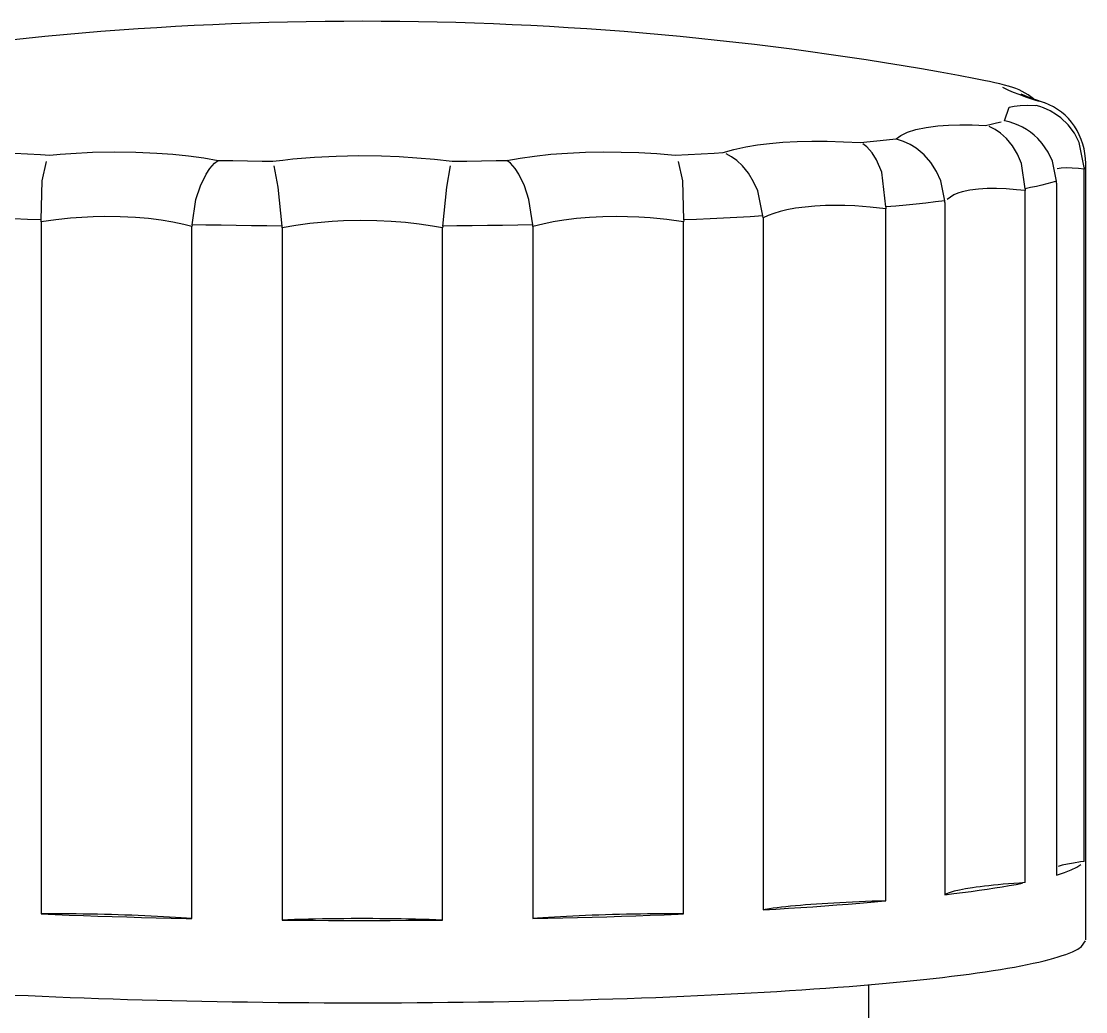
# Model space of a CAD drawing. Header units: millimetres. Extents: x 441156 to 441876, y 4514765 to 4515211.
# Drawn here: x 441490.0752 to 441490.204, y 4515047.1412 to 4515047.261 of the extents above; entities that cross this region are included whole.
import ezdxf

# ---------------------------------------------------------------- set-up
doc = ezdxf.new("R2010")
doc.units = ezdxf.units.MM
doc.layers.add('Collettore SL', color=7, linetype='Continuous')
doc.layers.add('Piantone', color=5, linetype='Continuous')

msp = doc.modelspace()

# ---------------------------------------------------------------- linework, layer by layer
at = {"layer": 'Collettore SL', "color": 254, "linetype": 'Continuous'}
msp.add_line((441490.1777503175, 4515047.135699125), (441490.1777503175, 4515047.144491823), dxfattribs=at)
at = {"layer": 'Piantone', "color": 254, "linetype": 'Continuous'}
for p, q in [((441490.194769686, 4515047.253172731), (441490.1941952985, 4515047.253307867)), ((441490.1947727884, 4515047.253171877), (441490.194670196, 4515047.253199997)), ((441490.2038249213, 4515047.243357309), (441490.2038245167, 4515047.24314038)), ((441490.2038245167, 4515047.159416736), (441490.2038245167, 4515047.24314038)), ((441490.2040003175, 4515047.149937968), (441490.2040003175, 4515047.243839931)), ((441490.2004543304, 4515047.241474548), (441490.2004525294, 4515047.241690387)), ((441490.2004543304, 4515047.241474548), (441490.2004543304, 4515047.157750905)), ((441490.1966646772, 4515047.240783353), (441490.1966621158, 4515047.240566471)), ((441490.1966621158, 4515047.156842827), (441490.1966621158, 4515047.240566471)), ((441490.1869580511, 4515047.239101563), (441490.1869542618, 4515047.239317487)), ((441490.1869580511, 4515047.239101563), (441490.1869580511, 4515047.155377919)), ((441490.1649635293, 4515047.237273997), (441490.1649582087, 4515047.237490061)), ((441490.1798354282, 4515047.238578067), (441490.179831019, 4515047.238361291)), ((441490.179831019, 4515047.154637647), (441490.179831019, 4515047.238361291)), ((441490.0776393301, 4515047.236790818), (441490.0776336049, 4515047.237007438)), ((441490.0776393301, 4515047.236790818), (441490.0776393301, 4515047.153067174)), ((441490.0958832162, 4515047.236428523), (441490.0958770061, 4515047.236212282)), ((441490.0958770061, 4515047.152488638), (441490.0958770061, 4515047.236212282)), ((441490.1067962528, 4515047.236044475), (441490.1067899021, 4515047.23626091)), ((441490.1262107329, 4515047.23626091), (441490.1262043822, 4515047.236044475)), ((441490.1371236289, 4515047.236212282), (441490.1371174188, 4515047.236428523)), ((441490.1371236289, 4515047.236212282), (441490.1371236289, 4515047.152488638)), ((441490.1553670301, 4515047.237007438), (441490.1553613049, 4515047.236790818)), ((441490.1553613049, 4515047.153067174), (441490.1553613049, 4515047.236790818)), ((441490.1649635293, 4515047.237273997), (441490.1649635293, 4515047.153550353)), ((441490.1067962528, 4515047.236044475), (441490.1067962528, 4515047.152320831)), ((441490.1262043822, 4515047.152320831), (441490.1262043822, 4515047.236044475))]:
    msp.add_line(p, q, dxfattribs=at)
for points in [[(441490.1941952985, 4515047.253307867, 0), (441490.1936290304, 4515047.253457317, 0), (441490.1930249222, 4515047.253605639, 0), (441490.1923832703, 4515047.253752757, 0), (441490.1918991785, 4515047.253857692, 0)], [(441490.1979598494, 4515047.251447107, 0), (441490.1968744586, 4515047.251831921, 0), (441490.1959390774, 4515047.25217788, 0), (441490.1952505396, 4515047.25244651, 0), (441490.194690867, 4515047.252680526, 0), (441490.1942564588, 4515047.25288206, 0), (441490.1939604607, 4515047.253045666, 0), (441490.1938041047, 4515047.253170994, 0), (441490.1937891947, 4515047.253256776, 0), (441490.1939195463, 4515047.253303076, 0), (441490.1941952985, 4515047.253307867, 0)], [(441490.1990324457, 4515047.251163984, 0), (441490.1988550556, 4515047.251225767, 0), (441490.197861074, 4515047.2515791, 0), (441490.1971738292, 4515047.25183322, 0), (441490.1966847978, 4515047.252022146, 0), (441490.1963748954, 4515047.252147943, 0), (441490.1962077565, 4515047.252219492, 0), (441490.1961412899, 4515047.252249504, 0), (441490.1961344053, 4515047.252252747, 0)], [(441490.1941952985, 4515047.249001235, 0), (441490.1940187764, 4515047.249222306, 0), (441490.1938901338, 4515047.249431124, 0), (441490.1937783909, 4515047.249825529, 0), (441490.1938800047, 4515047.250160486, 0), (441490.1942081116, 4515047.250440373, 0), (441490.1947599067, 4515047.25065258, 0), (441490.1953521835, 4515047.250771209, 0), (441490.1960787658, 4515047.250846053, 0), (441490.1969538138, 4515047.250876903, 0), (441490.1979598494, 4515047.250861995, 0)], [(441490.1979598494, 4515047.250861995, 0), (441490.1980142125, 4515047.251019312, 0), (441490.198028584, 4515047.251176696, 0), (441490.1980029569, 4515047.251334069, 0), (441490.1979598494, 4515047.251447107, 0)], [(441490.2038249213, 4515047.243357309, 0), (441490.2038023348, 4515047.243974226, 0), (441490.2037304442, 4515047.244587402, 0), (441490.2036054884, 4515047.24521028, 0), (441490.2034302304, 4515047.245820112, 0), (441490.2032132458, 4515047.246395564, 0), (441490.2029520333, 4515047.246950873, 0), (441490.2026393964, 4515047.247496865, 0), (441490.2022845536, 4515047.248014264, 0), (441490.2018925695, 4515047.248496754, 0), (441490.2014642922, 4515047.248944739, 0), (441490.2009894365, 4515047.249366106, 0), (441490.2004827591, 4515047.249745488, 0), (441490.2001072075, 4515047.249986981, 0), (441490.1997187822, 4515047.250205508, 0), (441490.1993153343, 4515047.250401906, 0), (441490.1989085849, 4515047.25057089, 0), (441490.1984654948, 4515047.250724091, 0), (441490.1980141888, 4515047.250849002, 0), (441490.1979598494, 4515047.250861995, 0)], [(441490.1810595862, 4515047.246815084, 0), (441490.1813229059, 4515047.247034822, 0), (441490.1816342659, 4515047.247240832, 0), (441490.1824379984, 4515047.247624602, 0), (441490.1834433823, 4515047.247942546, 0), (441490.1846828187, 4515047.248198344, 0), (441490.1861200914, 4515047.248379983, 0), (441490.1873895636, 4515047.248470001, 0), (441490.1887700016, 4515047.248512466, 0), (441490.1902842023, 4515047.248506596, 0), (441490.1918991785, 4515047.248451409, 0)], [(441490.1918991785, 4515047.248451409, 0), (441490.1925676157, 4515047.248597619, 0), (441490.1931987335, 4515047.248745083, 0), (441490.1937922223, 4515047.248893729, 0), (441490.1941952985, 4515047.249001235, 0)], [(441490.1966646772, 4515047.240783353, 0), (441490.1966586185, 4515047.24140071, 0), (441490.1966115487, 4515047.242015715, 0), (441490.1965205469, 4515047.242641912, 0), (441490.1963873475, 4515047.243256484, 0), (441490.196218554, 4515047.243837864, 0), (441490.1960122878, 4515047.244400359, 0), (441490.1957626646, 4515047.244954991, 0), (441490.1954768698, 4515047.245482235, 0), (441490.1951589101, 4515047.245975636, 0), (441490.1948094226, 4515047.246435573, 0), (441490.1944198531, 4515047.246870224, 0), (441490.1940021749, 4515047.247263812, 0), (441490.1936914228, 4515047.247515852, 0), (441490.1933690814, 4515047.247745302, 0), (441490.1930333423, 4515047.24795306, 0), (441490.1926939635, 4515047.24813351, 0), (441490.1923233074, 4515047.248299217, 0), (441490.1919448143, 4515047.248436879, 0), (441490.1918991785, 4515047.248451409, 0)], [(441490.1601370734, 4515047.245152337, 0), (441490.1614361944, 4515047.245526397, 0), (441490.1628869791, 4515047.245846421, 0), (441490.1642766869, 4515047.246079769, 0), (441490.1657664909, 4515047.246266982, 0), (441490.1673799201, 4515047.246409187, 0), (441490.1690831038, 4515047.246501985, 0), (441490.1708766543, 4515047.246544931, 0), (441490.172744447, 4515047.246537477, 0), (441490.1747151655, 4515047.246478052, 0), (441490.1767442923, 4515047.246366862, 0)], [(441490.1767442923, 4515047.246366862, 0), (441490.1779461802, 4515047.246484329, 0), (441490.1791179221, 4515047.246604088, 0), (441490.1802589433, 4515047.246726078, 0), (441490.1810595862, 4515047.246815084, 0)], [(441490.1869542618, 4515047.239317487, 0), (441490.1869084575, 4515047.239928844, 0), (441490.1868148865, 4515047.240536829, 0), (441490.1866695146, 4515047.241154818, 0), (441490.1864760786, 4515047.241760297, 0), (441490.1862438826, 4515047.242332106, 0), (441490.1859701226, 4515047.242884411, 0), (441490.1856476365, 4515047.243428045, 0), (441490.1852862616, 4515047.243943879, 0), (441490.1848912918, 4515047.244425655, 0), (441490.1844636773, 4515047.244873798, 0), (441490.1839934514, 4515047.245296273, 0), (441490.1834954775, 4515047.24567774, 0), (441490.1831285702, 4515047.245921303, 0), (441490.1827508466, 4515047.246142392, 0), (441490.1823602638, 4515047.246341871, 0), (441490.1819681618, 4515047.246514363, 0), (441490.1815428237, 4515047.246671815, 0), (441490.1811114112, 4515047.246801489, 0), (441490.1810595862, 4515047.246815084, 0)], [(441490.2004525294, 4515047.241690387, 0), (441490.2004161394, 4515047.242300481, 0), (441490.2003280992, 4515047.242905675, 0), (441490.2001842608, 4515047.24351922, 0), (441490.1999880829, 4515047.244118711, 0), (441490.1997490788, 4515047.244683279, 0), (441490.1994644259, 4515047.245227002, 0), (441490.199126484, 4515047.245760486, 0), (441490.1987453926, 4515047.24626491, 0), (441490.1983266631, 4515047.246734181, 0), (441490.1981963219, 4515047.246865834, 0)], [(441490.0786775414, 4515047.244859781, 0), (441490.0799440152, 4515047.244967641, 0), (441490.0812109523, 4515047.245058227, 0), (441490.0838469586, 4515047.245190442, 0), (441490.086449261, 4515047.245244547, 0), (441490.0890733295, 4515047.245217797, 0), (441490.0916229607, 4515047.245107865, 0), (441490.0935728671, 4515047.244962442, 0), (441490.0954555697, 4515047.244766265, 0), (441490.0972959366, 4515047.244515069, 0), (441490.0990493113, 4515047.244213547, 0)], [(441490.1339513237, 4515047.244213547, 0), (441490.1355847034, 4515047.244496509, 0), (441490.1373016596, 4515047.244736573, 0), (441490.1392763336, 4515047.244948758, 0), (441490.1413262871, 4515047.24510474, 0), (441490.1434869767, 4515047.245204966, 0), (441490.1457038562, 4515047.2452451, 0), (441490.1478051564, 4515047.24522819, 0), (441490.1499350202, 4515047.245159301, 0), (441490.1521245587, 4515047.245035942, 0), (441490.1543230936, 4515047.244859781, 0)], [(441490.1798354282, 4515047.238578067, 0), (441490.179846628, 4515047.239195345, 0), (441490.1798300562, 4515047.239811327, 0), (441490.1797839847, 4515047.240439631, 0), (441490.1797089098, 4515047.241057403, 0), (441490.1796086662, 4515047.241642918, 0), (441490.1794822253, 4515047.242210525, 0), (441490.1793257239, 4515047.242771399, 0), (441490.1791434482, 4515047.243305837, 0), (441490.1789378635, 4515047.243807283, 0), (441490.1787093192, 4515047.244276104, 0), (441490.1784520238, 4515047.244720696, 0), (441490.1781737228, 4515047.24512498, 0), (441490.1779652517, 4515047.245384999, 0), (441490.1777478732, 4515047.245622743, 0), (441490.177520338, 4515047.245839157, 0), (441490.1772892639, 4515047.246028375, 0), (441490.1770357485, 4515047.246203673, 0), (441490.17677572, 4515047.246351149, 0), (441490.1767442923, 4515047.246366862, 0)], [(441490.0728635616, 4515047.245152337, 0), (441490.0743995718, 4515047.245069575, 0), (441490.0759562371, 4515047.244989798, 0), (441490.0775327936, 4515047.244913046, 0), (441490.0786775414, 4515047.244859781, 0)], [(441490.0776336049, 4515047.237007438, 0), (441490.0776064974, 4515047.237624127, 0), (441490.0775905723, 4515047.23824012, 0), (441490.0775861567, 4515047.238869064, 0), (441490.077594052, 4515047.239488112, 0), (441490.0776136547, 4515047.240075469, 0), (441490.0776450199, 4515047.240645501, 0), (441490.0776895229, 4515047.241209463, 0), (441490.0777462945, 4515047.241747574, 0), (441490.0778147076, 4515047.242253232, 0), (441490.0778947429, 4515047.242726794, 0), (441490.0779887306, 4515047.243176784, 0), (441490.0780940871, 4515047.243586965, 0), (441490.0781751327, 4515047.243851433, 0), (441490.078261329, 4515047.244093843, 0), (441490.0783532162, 4515047.244315166, 0), (441490.0784481149, 4515047.244509393, 0), (441490.0785539118, 4515047.244690213, 0), (441490.0786641124, 4515047.244843379, 0), (441490.0786775414, 4515047.244859781, 0)], [(441490.0958832162, 4515047.236428523, 0), (441490.0959308061, 4515047.237042842, 0), (441490.0960022745, 4515047.237656062, 0), (441490.0961000414, 4515047.238281765, 0), (441490.0962211445, 4515047.238897221, 0), (441490.0963599049, 4515047.239480798, 0), (441490.0965181169, 4515047.240046807, 0), (441490.0966995574, 4515047.240606425, 0), (441490.0968983731, 4515047.24114003, 0), (441490.0971115179, 4515047.241641097, 0), (441490.0973383841, 4515047.242110002, 0), (441490.0975839561, 4515047.242555183, 0), (441490.0978402189, 4515047.242960576, 0), (441490.0980268019, 4515047.243221696, 0), (441490.0982170828, 4515047.243460804, 0), (441490.0984120425, 4515047.243678858, 0), (441490.0986060282, 4515047.243869942, 0), (441490.0988145939, 4515047.244047502, 0), (441490.0990242501, 4515047.244197512, 0), (441490.0990493113, 4515047.244213547, 0)], [(441490.0990493113, 4515047.244213547, 0), (441490.1008174673, 4515047.244181562, 0), (441490.1025933174, 4515047.244152999, 0), (441490.1043759905, 4515047.244127871, 0), (441490.1056607252, 4515047.244111943, 0)], [(441490.1056607252, 4515047.244111943, 0), (441490.1068658935, 4515047.244257786, 0), (441490.1080881535, 4515047.244386626, 0), (441490.1106853519, 4515047.244599263, 0), (441490.1133229444, 4515047.244733896, 0), (441490.1160609632, 4515047.24478955, 0), (441490.1188022308, 4515047.244760927, 0), (441490.1209578328, 4515047.244678598, 0), (441490.1230928748, 4515047.244544165, 0), (441490.1252371427, 4515047.244354204, 0), (441490.1273399098, 4515047.244111943, 0)], [(441490.1067899021, 4515047.23626091, 0), (441490.1067501565, 4515047.236876572, 0), (441490.1067036554, 4515047.237491605, 0), (441490.1066492852, 4515047.238119645, 0), (441490.1065890486, 4515047.238737889, 0), (441490.1065256461, 4515047.239324572, 0), (441490.1064581523, 4515047.239894048, 0), (441490.1063852894, 4515047.240457576, 0), (441490.1063097093, 4515047.240995398, 0), (441490.1062326992, 4515047.241500923, 0), (441490.1061545722, 4515047.241974516, 0), (441490.1060739158, 4515047.24242471, 0), (441490.1059936202, 4515047.242835276, 0), (441490.1059374649, 4515047.243100126, 0), (441490.1058820827, 4515047.24334301, 0), (441490.1058272389, 4515047.243564902, 0), (441490.1057745158, 4515047.243759777, 0), (441490.1057198338, 4515047.243941383, 0), (441490.1056669144, 4515047.244095429, 0), (441490.1056607252, 4515047.244111943, 0)], [(441490.1262107329, 4515047.23626091, 0), (441490.1262504785, 4515047.236876572, 0), (441490.1262969796, 4515047.237491605, 0), (441490.1263513498, 4515047.238119645, 0), (441490.1264115864, 4515047.238737889, 0), (441490.1264749889, 4515047.239324572, 0), (441490.1265424827, 4515047.239894048, 0), (441490.1266153456, 4515047.240457576, 0), (441490.1266909256, 4515047.240995398, 0), (441490.1267679358, 4515047.241500923, 0), (441490.1268460628, 4515047.241974516, 0), (441490.1269267192, 4515047.24242471, 0), (441490.1270070148, 4515047.242835276, 0), (441490.1270631701, 4515047.243100126, 0), (441490.1271185523, 4515047.24334301, 0), (441490.1271733961, 4515047.243564902, 0), (441490.1272261192, 4515047.243759777, 0), (441490.1272808012, 4515047.243941383, 0), (441490.1273337206, 4515047.244095429, 0), (441490.1273399098, 4515047.244111943, 0)], [(441490.1273399098, 4515047.244111943, 0), (441490.1291269459, 4515047.244134595, 0), (441490.1309077872, 4515047.24416069, 0), (441490.1326815601, 4515047.244190218, 0), (441490.1339513237, 4515047.244213547, 0)], [(441490.1371174188, 4515047.236428523, 0), (441490.1370698289, 4515047.237042842, 0), (441490.1369983605, 4515047.237656062, 0), (441490.1369005936, 4515047.238281765, 0), (441490.1367794905, 4515047.238897221, 0), (441490.1366407301, 4515047.239480798, 0), (441490.1364825181, 4515047.240046807, 0), (441490.1363010776, 4515047.240606425, 0), (441490.1361022619, 4515047.24114003, 0), (441490.1358891171, 4515047.241641097, 0), (441490.1356622509, 4515047.242110002, 0), (441490.1354166789, 4515047.242555183, 0), (441490.1351604161, 4515047.242960576, 0), (441490.134973833, 4515047.243221696, 0), (441490.1347835522, 4515047.243460804, 0), (441490.1345885925, 4515047.243678858, 0), (441490.1343946067, 4515047.243869942, 0), (441490.1341860411, 4515047.244047502, 0), (441490.1339763848, 4515047.244197512, 0), (441490.1339513237, 4515047.244213547, 0)], [(441490.1543230936, 4515047.244859781, 0), (441490.1559134668, 4515047.244934337, 0), (441490.1574845035, 4515047.245011944, 0), (441490.159035433, 4515047.245092565, 0), (441490.1601370734, 4515047.245152337, 0)], [(441490.1553670301, 4515047.237007438, 0), (441490.1553941376, 4515047.237624127, 0), (441490.1554100627, 4515047.23824012, 0), (441490.1554144783, 4515047.238869064, 0), (441490.155406583, 4515047.239488112, 0), (441490.1553869803, 4515047.240075469, 0), (441490.1553556151, 4515047.240645501, 0), (441490.1553111121, 4515047.241209463, 0), (441490.1552543404, 4515047.241747574, 0), (441490.1551859274, 4515047.242253232, 0), (441490.155105892, 4515047.242726794, 0), (441490.1550119044, 4515047.243176784, 0), (441490.1549065479, 4515047.243586965, 0), (441490.1548255023, 4515047.243851433, 0), (441490.154739306, 4515047.244093843, 0), (441490.1546474188, 4515047.244315166, 0), (441490.1545525201, 4515047.244509393, 0), (441490.1544467232, 4515047.244690213, 0), (441490.1543365226, 4515047.244843379, 0), (441490.1543230936, 4515047.244859781, 0)], [(441490.1649582087, 4515047.237490061, 0), (441490.1649087965, 4515047.238100706, 0), (441490.1648206991, 4515047.238713657, 0), (441490.164691911, 4515047.239333607, 0), (441490.1645239649, 4515047.239946893, 0), (441490.1643273305, 4515047.240523401, 0), (441490.1640967356, 4515047.241085349, 0), (441490.1638296043, 4515047.241636219, 0), (441490.1635305306, 4515047.242164027, 0), (441490.1632080924, 4515047.242655291, 0), (441490.1628587177, 4515047.243116912, 0), (441490.162479204, 4515047.243551076, 0), (441490.1620765286, 4515047.243947754, 0), (441490.1617825284, 4515047.244201081, 0), (441490.1614797937, 4515047.24443302, 0), (441490.161168233, 4515047.244643289, 0), (441490.1608563823, 4515047.244826599, 0), (441490.160519724, 4515047.244995493, 0), (441490.1601779836, 4515047.245137317, 0), (441490.1601370734, 4515047.245152337, 0)], [(441490.2038245167, 4515047.24314038, 0), (441490.2031491561, 4515047.24321904, 0), (441490.2023518186, 4515047.243282047, 0), (441490.2016538772, 4515047.243299155, 0), (441490.2010554125, 4515047.243268698, 0), (441490.2005702235, 4515047.243189398, 0), (441490.2002695138, 4515047.243091517, 0)], [(441490.2040003175, 4515047.243839931, 0), (441490.2039803181, 4515047.24367689, 0), (441490.2039203289, 4515047.243513922, 0), (441490.2038249213, 4515047.243357309, 0)], [(441490.2004525294, 4515047.241690387, 0), (441490.199906056, 4515047.241534447, 0), (441490.1993214554, 4515047.241379561, 0), (441490.1986989948, 4515047.2412258, 0), (441490.1980389587, 4515047.241073234, 0), (441490.1973416488, 4515047.240921932, 0), (441490.1966646772, 4515047.240783353, 0)], [(441490.1966621158, 4515047.240566471, 0), (441490.1956483628, 4515047.240671089, 0), (441490.1943811845, 4515047.240765925, 0), (441490.1931921754, 4515047.24081193, 0), (441490.1920651901, 4515047.24080782, 0), (441490.1910335802, 4515047.240751999, 0), (441490.1899779315, 4515047.240624664, 0), (441490.1890629606, 4515047.240430732, 0), (441490.188519658, 4515047.240259467, 0), (441490.1880471691, 4515047.24005793, 0), (441490.1876476446, 4515047.239827256, 0), (441490.1872407911, 4515047.239487024, 0), (441490.1869580511, 4515047.239101563, 0)], [(441490.179831019, 4515047.238361291, 0), (441490.1798128316, 4515047.23836354, 0), (441490.1779164906, 4515047.238566061, 0), (441490.176074349, 4515047.238698768, 0), (441490.1748476186, 4515047.238748497, 0), (441490.1736564164, 4515047.238764259, 0), (441490.1725071254, 4515047.238745871, 0), (441490.1712443571, 4515047.238682562, 0), (441490.1700467652, 4515047.238574566, 0), (441490.1688991198, 4515047.238418942, 0), (441490.1678302428, 4515047.238218292, 0), (441490.1670308069, 4515047.238024824, 0), (441490.1662877072, 4515047.237803608, 0), (441490.1655948748, 4515047.237552154, 0), (441490.1649635293, 4515047.237273997, 0)], [(441490.1869542618, 4515047.239317487, 0), (441490.1858287995, 4515047.239187242, 0), (441490.1846716451, 4515047.239059122, 0), (441490.1834833275, 4515047.23893319, 0), (441490.18226439, 4515047.238809499, 0), (441490.1810153898, 4515047.238688109, 0), (441490.1798354282, 4515047.238578067, 0)], [(441490.0776336049, 4515047.237007438, 0), (441490.0759664727, 4515047.237081422, 0), (441490.0743178698, 4515047.237158495, 0), (441490.0726885498, 4515047.237238622, 0), (441490.0710792574, 4515047.237321767, 0), (441490.0694907283, 4515047.237407891, 0), (441490.0680424263, 4515047.237490061, 0)], [(441490.1649582087, 4515047.237490061, 0), (441490.1633895048, 4515047.237401219, 0), (441490.1617993665, 4515047.23731532, 0), (441490.1601885207, 4515047.237232404, 0), (441490.1585577036, 4515047.237152508, 0), (441490.1569076609, 4515047.237075671, 0), (441490.1553670301, 4515047.237007438, 0)], [(441490.0958770061, 4515047.236212282, 0), (441490.0949026439, 4515047.236462295, 0), (441490.0935552091, 4515047.236748343, 0), (441490.0921358182, 4515047.236985107, 0), (441490.0906181035, 4515047.23717441, 0), (441490.0890406474, 4515047.237309396, 0), (441490.0871725015, 4515047.237395885, 0), (441490.0852510654, 4515047.237409387, 0), (441490.0839072114, 4515047.237376133, 0), (441490.0825483748, 4515047.237308526, 0), (441490.0811815834, 4515047.237207026, 0), (441490.0794091932, 4515047.237026168, 0), (441490.0776393301, 4515047.236790818, 0)], [(441490.1067899021, 4515047.23626091, 0), (441490.1049329817, 4515047.236280736, 0), (441490.1030813492, 4515047.236304018, 0), (441490.1012358508, 4515047.236330744, 0), (441490.0993973303, 4515047.236360903, 0), (441490.097566628, 4515047.236394481, 0), (441490.0958832162, 4515047.236428523, 0)], [(441490.1262043822, 4515047.236044475, 0), (441490.1249954698, 4515047.236260937, 0), (441490.123370469, 4515047.236501304, 0), (441490.121709339, 4515047.236690728, 0), (441490.1199832853, 4515047.236830181, 0), (441490.1182378193, 4515047.2369141, 0), (441490.1162283765, 4515047.236941, 0), (441490.1142209279, 4515047.236894121, 0), (441490.1128504755, 4515047.236819155, 0), (441490.1114914409, 4515047.23670978, 0), (441490.1101507514, 4515047.236566672, 0), (441490.1084508389, 4515047.236332451, 0), (441490.1067962528, 4515047.236044475, 0)], [(441490.1371174188, 4515047.236428523, 0), (441490.1352946822, 4515047.2363918, 0), (441490.1334633541, 4515047.236358482, 0), (441490.1316242717, 4515047.236328584, 0), (441490.1297782758, 4515047.236302121, 0), (441490.1279262101, 4515047.236279102, 0), (441490.1262107329, 4515047.23626091, 0)], [(441490.1553613049, 4515047.236790818, 0), (441490.155342291, 4515047.236793638, 0), (441490.1533304576, 4515047.23705622, 0), (441490.1513172501, 4515047.237248177, 0), (441490.1499410189, 4515047.237337908, 0), (441490.1485746716, 4515047.237392974, 0), (441490.1472254229, 4515047.237412983, 0), (441490.1455870432, 4515047.237388955, 0), (441490.1439891182, 4515047.237311337, 0), (441490.1424062745, 4515047.23717689, 0), (441490.1408833803, 4515047.236987804, 0), (441490.1395679188, 4515047.236771165, 0), (441490.1383120453, 4515047.236511999, 0), (441490.1371236289, 4515047.236212282, 0)], [(441490.2004543304, 4515047.157750905, 0), (441490.2009622952, 4515047.157907831, 0), (441490.20143165, 4515047.158065666, 0), (441490.2018621801, 4515047.158224341, 0), (441490.2022536888, 4515047.158383782, 0), (441490.202605997, 4515047.158543915, 0), (441490.2029189438, 4515047.158704669, 0), (441490.2031923861, 4515047.15886597, 0), (441490.2034261989, 4515047.159027742, 0), (441490.2036202752, 4515047.159189913, 0), (441490.2037745264, 4515047.15935241, 0), (441490.2038245167, 4515047.159416736, 0)], [(441490.2038245167, 4515047.159416736, 0), (441490.2033641639, 4515047.159352127, 0), (441490.2029299629, 4515047.159286156, 0), (441490.2025224427, 4515047.159218905, 0), (441490.2021420998, 4515047.159150456, 0), (441490.2017893976, 4515047.159080892, 0), (441490.2014647658, 4515047.159010297, 0), (441490.2011686, 4515047.158938757, 0), (441490.2009012609, 4515047.15886636, 0), (441490.2006630743, 4515047.158793194, 0), (441490.2004543304, 4515047.158719349, 0)], [(441490.1869580511, 4515047.155377919, 0), (441490.1880511959, 4515047.155510239, 0), (441490.1891116327, 4515047.155644566, 0), (441490.1901388767, 4515047.155780837, 0), (441490.1911324584, 4515047.155918992, 0), (441490.1920919234, 4515047.156058967, 0), (441490.1930168333, 4515047.156200697, 0), (441490.1939067653, 4515047.156344119, 0), (441490.1947613124, 4515047.156489165, 0), (441490.1955800841, 4515047.156635772, 0), (441490.1963627061, 4515047.156783869, 0), (441490.1966621158, 4515047.156842827, 0)], [(441490.1966621158, 4515047.156842827, 0), (441490.1959759825, 4515047.156795836, 0), (441490.1953090833, 4515047.156746788, 0), (441490.1946622309, 4515047.15669574, 0), (441490.1940362133, 4515047.156642756, 0), (441490.1934317931, 4515047.156587901, 0), (441490.1928497069, 4515047.15653124, 0), (441490.1922906637, 4515047.156472843, 0), (441490.1917553446, 4515047.156412782, 0), (441490.191244402, 4515047.156351129, 0), (441490.1907584583, 4515047.156287959, 0), (441490.1902981055, 4515047.156223349, 0), (441490.1898639044, 4515047.156157379, 0), (441490.1894563843, 4515047.156090128, 0), (441490.1890760414, 4515047.156021678, 0), (441490.1887233392, 4515047.155952114, 0), (441490.1883987074, 4515047.155881518, 0), (441490.1881025416, 4515047.155809979, 0), (441490.1878352025, 4515047.155737583, 0), (441490.1875970159, 4515047.155664416, 0), (441490.187388272, 4515047.155590571, 0), (441490.187209225, 4515047.155516135, 0), (441490.1870600932, 4515047.1554412, 0), (441490.1869580511, 4515047.155377919, 0)], [(441490.1649635293, 4515047.153550353, 0), (441490.1665100047, 4515047.153642107, 0), (441490.1680336192, 4515047.153736723, 0), (441490.1695336764, 4515047.153834155, 0), (441490.1710094903, 4515047.15393436, 0), (441490.1724603866, 4515047.154037292, 0), (441490.1738857018, 4515047.154142905, 0), (441490.1752847845, 4515047.154251149, 0), (441490.176656995, 4515047.154361975, 0), (441490.1780017061, 4515047.154475333, 0), (441490.1793183031, 4515047.15459117, 0), (441490.179831019, 4515047.154637647, 0)], [(441490.179831019, 4515047.154637647, 0), (441490.179001863, 4515047.154613944, 0), (441490.1781827036, 4515047.154587733, 0), (441490.1773745388, 4515047.154559046, 0), (441490.1765783534, 4515047.154527918, 0), (441490.1757951173, 4515047.154494388, 0), (441490.1750257847, 4515047.154458496, 0), (441490.174271293, 4515047.154420285, 0), (441490.1735325615, 4515047.154379803, 0), (441490.1728104901, 4515047.154337099, 0), (441490.1721059585, 4515047.154292224, 0), (441490.1714198252, 4515047.154245233, 0), (441490.170752926, 4515047.154196185, 0), (441490.1701060736, 4515047.154145137, 0), (441490.1694800559, 4515047.154092154, 0), (441490.1688756358, 4515047.154037298, 0), (441490.1682935495, 4515047.153980637, 0), (441490.1677345064, 4515047.15392224, 0), (441490.1671991873, 4515047.153862178, 0), (441490.1666882447, 4515047.153800526, 0), (441490.1662023009, 4515047.153737355, 0), (441490.1657419481, 4515047.153672746, 0), (441490.1653077471, 4515047.153606775, 0), (441490.1649635293, 4515047.153550353, 0)], [(441490.0958770061, 4515047.152488638, 0), (441490.095226897, 4515047.15253937, 0), (441490.0945568695, 4515047.152588094, 0), (441490.0938677398, 4515047.152634749, 0), (441490.0931603475, 4515047.152679281, 0), (441490.0924355545, 4515047.152721634, 0), (441490.0916942438, 4515047.152761756, 0), (441490.0909373186, 4515047.152799599, 0), (441490.0901657012, 4515047.152835117, 0), (441490.0893803315, 4515047.152868266, 0), (441490.0885821665, 4515047.152899006, 0), (441490.0877721786, 4515047.1529273, 0), (441490.0869513546, 4515047.152953112, 0), (441490.0861206946, 4515047.152976412, 0), (441490.0852812106, 4515047.152997172, 0), (441490.0844339255, 4515047.153015365, 0), (441490.0835798713, 4515047.15303097, 0), (441490.0827200888, 4515047.153043968, 0), (441490.0818556255, 4515047.153054343, 0), (441490.0809875345, 4515047.153062081, 0), (441490.0801168735, 4515047.153067174, 0), (441490.0792447032, 4515047.153069617, 0), (441490.0783720863, 4515047.153069405, 0), (441490.0776393301, 4515047.153067174, 0)], [(441490.0776393301, 4515047.153067174, 0), (441490.0793242887, 4515047.152996325, 0), (441490.0810262416, 4515047.152928632, 0), (441490.0827444108, 4515047.152864126, 0), (441490.0844780108, 4515047.152802834, 0), (441490.0862262492, 4515047.152744789, 0), (441490.0879883267, 4515047.152690013, 0), (441490.0897634379, 4515047.152638534, 0), (441490.0915507713, 4515047.152590374, 0), (441490.0933495099, 4515047.152545555, 0), (441490.0951588315, 4515047.152504099, 0), (441490.0958770061, 4515047.152488638, 0)], [(441490.1262043822, 4515047.152320831, 0), (441490.1253943943, 4515047.152349125, 0), (441490.1245735703, 4515047.152374937, 0), (441490.1237429103, 4515047.152398238, 0), (441490.1229034264, 4515047.152418997, 0), (441490.1220561411, 4515047.152437191, 0), (441490.1212020871, 4515047.152452795, 0), (441490.1203423046, 4515047.152465792, 0), (441490.1194778412, 4515047.152476167, 0), (441490.1186097502, 4515047.152483907, 0), (441490.1177390892, 4515047.152489, 0), (441490.1168669189, 4515047.152491442, 0), (441490.115994302, 4515047.15249123, 0), (441490.1151223016, 4515047.152488364, 0), (441490.11425198, 4515047.152482847, 0), (441490.1133843978, 4515047.152474687, 0), (441490.1125206118, 4515047.152463892, 0), (441490.1116616745, 4515047.152450476, 0), (441490.1108086322, 4515047.152434456, 0), (441490.1099625244, 4515047.152415851, 0), (441490.109124382, 4515047.152394684, 0), (441490.1082952259, 4515047.152370981, 0), (441490.1074760666, 4515047.15234477, 0), (441490.1067962528, 4515047.152320831, 0)], [(441490.1553613049, 4515047.153067174, 0), (441490.1544891347, 4515047.153069617, 0), (441490.1536165177, 4515047.153069405, 0), (441490.1527445173, 4515047.153066538, 0), (441490.1518741958, 4515047.153061022, 0), (441490.1510066135, 4515047.153052861, 0), (441490.1501428275, 4515047.153042067, 0), (441490.1492838901, 4515047.153028651, 0), (441490.148430848, 4515047.153012631, 0), (441490.1475847402, 4515047.152994026, 0), (441490.1467465977, 4515047.152972859, 0), (441490.1459174417, 4515047.152949155, 0), (441490.1450982823, 4515047.152922944, 0), (441490.1442901176, 4515047.152894258, 0), (441490.1434939321, 4515047.15286313, 0), (441490.142710696, 4515047.1528296, 0), (441490.1419413635, 4515047.152793707, 0), (441490.1411868718, 4515047.152755497, 0), (441490.1404481402, 4515047.152715015, 0), (441490.1397260688, 4515047.15267231, 0), (441490.1390215372, 4515047.152627436, 0), (441490.1383354039, 4515047.152580446, 0), (441490.1376685047, 4515047.152531397, 0), (441490.1371236289, 4515047.152488638, 0)], [(441490.1371236289, 4515047.152488638, 0), (441490.1389369071, 4515047.152528759, 0), (441490.140739929, 4515047.152572251, 0), (441490.1425318702, 4515047.152619093, 0), (441490.1443119116, 4515047.152669262, 0), (441490.1460792395, 4515047.152722737, 0), (441490.147833046, 4515047.152779493, 0), (441490.1495725293, 4515047.152839504, 0), (441490.1512968944, 4515047.152902742, 0), (441490.1530053529, 4515047.152969179, 0), (441490.1546971239, 4515047.153038785, 0), (441490.1553613049, 4515047.153067174, 0)], [(441490.1067962528, 4515047.152320831, 0), (441490.1086576257, 4515047.152304482, 0), (441490.1105225839, 4515047.152291604, 0), (441490.1123902746, 4515047.152282204, 0), (441490.1142598441, 4515047.152276288, 0), (441490.1161304378, 4515047.152273855, 0), (441490.1180012007, 4515047.152274909, 0), (441490.1198712774, 4515047.152279449, 0), (441490.1217398131, 4515047.152287471, 0), (441490.1236059538, 4515047.152298975, 0), (441490.1254688462, 4515047.152313951, 0), (441490.1262043822, 4515047.152320831, 0)], [(441490.0744165501, 4515047.143251806, 0), (441490.0760662896, 4515047.143174918, 0), (441490.0777345126, 4515047.143101122, 0), (441490.0794204567, 4515047.143030451, 0), (441490.0811233511, 4515047.142962937, 0), (441490.0828424174, 4515047.142898613, 0), (441490.0845768696, 4515047.142837506, 0), (441490.086325915, 4515047.142779645, 0), (441490.0880887541, 4515047.142725055, 0), (441490.0898645809, 4515047.142673763, 0), (441490.0916525837, 4515047.142625793, 0), (441490.0934519451, 4515047.142581165, 0), (441490.0952618427, 4515047.142539899, 0), (441490.0970814489, 4515047.142502015, 0), (441490.0989099322, 4515047.142467531, 0), (441490.1007464565, 4515047.142436462, 0), (441490.1025901823, 4515047.142408822, 0), (441490.104440267, 4515047.142384624, 0), (441490.1062958646, 4515047.142363878, 0), (441490.1081561269, 4515047.142346595, 0), (441490.1100202037, 4515047.142332782, 0), (441490.1118872427, 4515047.142322446, 0), (441490.1137563905, 4515047.142315591, 0), (441490.1156267925, 4515047.14231222, 0), (441490.117497594, 4515047.142312336, 0), (441490.1193679395, 4515047.142315936, 0), (441490.1212369742, 4515047.142323022, 0), (441490.1231038435, 4515047.142333589, 0), (441490.1249676943, 4515047.142347631, 0), (441490.1268276743, 4515047.142365144, 0), (441490.1286829334, 4515047.142386118, 0), (441490.1305326235, 4515047.142410545, 0), (441490.1323758989, 4515047.142438412, 0), (441490.1342119172, 4515047.142469707, 0), (441490.136039839, 4515047.142504417, 0), (441490.1378588286, 4515047.142542524, 0), (441490.1396680547, 4515047.142584013, 0), (441490.1414666901, 4515047.142628863, 0), (441490.1432539127, 4515047.142677055, 0), (441490.1450289053, 4515047.142728565, 0), (441490.1467908567, 4515047.142783371, 0), (441490.1485389614, 4515047.142841448, 0), (441490.1502724203, 4515047.142902768, 0), (441490.1519904409, 4515047.142967305, 0), (441490.153692238, 4515047.143035028, 0), (441490.1553770335, 4515047.143105907, 0), (441490.1570440573, 4515047.143179909, 0), (441490.1586925474, 4515047.143257, 0), (441490.1603217501, 4515047.143337145, 0), (441490.1619309208, 4515047.143420309, 0), (441490.1635193237, 4515047.143506451, 0), (441490.1650862329, 4515047.143595533, 0), (441490.1666309321, 4515047.143687515, 0), (441490.168152715, 4515047.143782353, 0), (441490.1696508861, 4515047.143880006, 0), (441490.1711247605, 4515047.143980428, 0), (441490.1725736643, 4515047.144083573, 0), (441490.1739969355, 4515047.144189395, 0), (441490.1753939232, 4515047.144297844, 0), (441490.1767639889, 4515047.144408871, 0), (441490.1781065062, 4515047.144522427, 0), (441490.1794208616, 4515047.144638457, 0), (441490.1807064541, 4515047.144756911, 0), (441490.181962696, 4515047.144877733, 0), (441490.1831890132, 4515047.145000868, 0), (441490.184384845, 4515047.145126259, 0), (441490.1855496447, 4515047.145253851, 0), (441490.1866828799, 4515047.145383583, 0), (441490.1877840326, 4515047.145515398, 0), (441490.1888525994, 4515047.145649235, 0), (441490.1898880918, 4515047.145785031, 0), (441490.1908900365, 4515047.145922726, 0), (441490.1918579754, 4515047.146062257, 0), (441490.192791466, 4515047.14620356, 0), (441490.1936900818, 4515047.146346569, 0), (441490.1945534117, 4515047.14649122, 0), (441490.1953810613, 4515047.146637447, 0), (441490.1961726522, 4515047.146785183, 0), (441490.1969278225, 4515047.146934359, 0), (441490.197646227, 4515047.147084909, 0), (441490.1983275372, 4515047.147236763, 0), (441490.1989714418, 4515047.147389852, 0), (441490.1995776464, 4515047.147544106, 0), (441490.2001458739, 4515047.147699454, 0), (441490.2006758645, 4515047.147855826, 0), (441490.201167376, 4515047.148013148, 0), (441490.2016201835, 4515047.148171352, 0), (441490.2020340803, 4515047.148330363, 0), (441490.2024088771, 4515047.148490108, 0), (441490.2027444025, 4515047.148650515, 0), (441490.2030405032, 4515047.148811511, 0), (441490.2032970438, 4515047.148973022, 0), (441490.203513907, 4515047.149134974, 0), (441490.2036909937, 4515047.149297293, 0), (441490.203828223, 4515047.149459905, 0), (441490.2039255321, 4515047.149622736, 0), (441490.2039828764, 4515047.14978571, 0), (441490.2040003175, 4515047.149937968, 0)]]:
    msp.add_polyline3d(points, dxfattribs=at)
for centre, radius, start, end in [((441490.1165003175, 4515046.861041505), 0.4000000000000004, 79.61262460850718, 100.387689918292), ((441490.1484698535, 4515047.036147849), 0.2219992842291196, 78.71857513585331, 79.58107929775039), ((441490.1926879185, 4515047.245592407), 0.007860572940215915, 50.3314577431822, 74.64357877372132), ((441490.1966455842, 4515047.244305534), 0.007261443377000187, 70.71524239195128, 79.57251607184767), ((441490.196700646, 4515047.244441041), 0.00711487002192146, 33.30948394817295, 70.77337583744728), ((441490.1925771409, 4515047.241137351), 0.008026184514973167, 45.55186110945771, 78.372497011342), ((441490.1957834362, 4515047.243809294), 0.008221814493912794, 0.2207823025213133, 33.49006325895112)]:
    msp.add_arc(centre, radius, start, end, dxfattribs=at)

doc.saveas('drawing.dxf')
